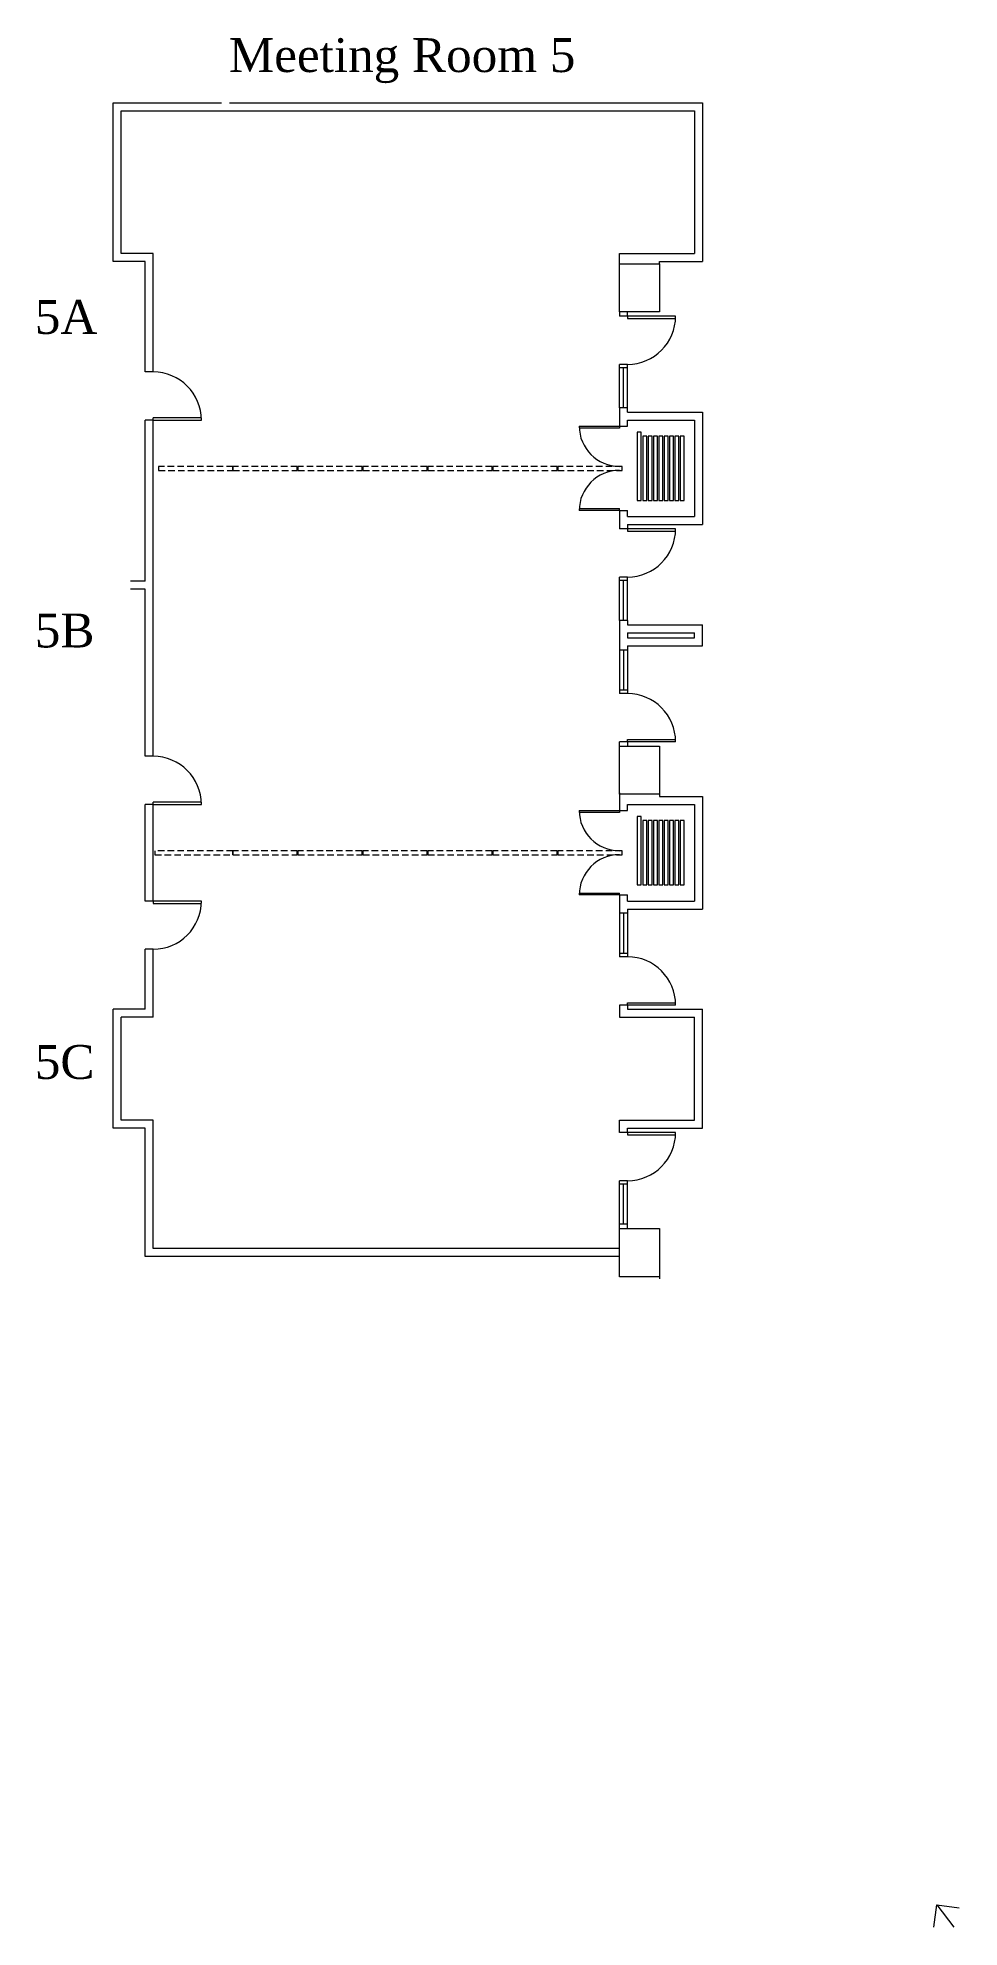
# Model space of a CAD drawing. Header units: inches. Extents: x 2714 to 6062, y -2184 to 3027.
# Drawn here: x 2714 to 3402, y 1617 to 3027 of the extents above; entities outside this region: 2.
import ezdxf

# ---------------------------------------------------------------- set-up
doc = ezdxf.new("R2010")
doc.units = ezdxf.units.IN
doc.header["$LTSCALE"] = 19.2
doc.header["$MEASUREMENT"] = 0
for name, pattern in [('Dash Style-10', [0.711136, 0.355453, -0.050812, 0.050812, -0.050812, 0.050812, -0.050812, 0.050812, -0.050812]), ('Dash Style-11', [0.812759, 0.355453, -0.050812, 0.050812, -0.050812, 0.050812, -0.050812, 0.050812, -0.050812, 0.050812, -0.050812]), ('Dash Style-4', [0.380859, 0.253906, -0.126953]), ('Dash Style-8', [0.177765, 0.126953, -0.050812]), ('Dash Style-9', [0.629654, 0.355453, -0.101547, 0.071106, -0.101547])]:
    doc.linetypes.add(name, pattern=pattern)
doc.layers.get('0').update_dxf_attribs({"color": 4, "lineweight": 15})
for name, color, linetype, lineweight in [('04FIREPART', 6, 'Continuous', 15), ('04MATCH', 21, 'Continuous', 15), ('A-WALL-FULL_DEMO', 14, 'Continuous', 15), ('ARDOOR', 5, 'Continuous', 15), ('ARDOOR-I', 5, 'Continuous', 15), ('ARWALL', 7, 'Continuous', 15), ('COLUMN', 6, 'Continuous', 15), ('CORE', 7, 'Continuous', 15), ('None', 7, 'Continuous', 5)]:
    doc.layers.add(name, color=color, linetype=linetype, lineweight=lineweight)
doc.layers.get('0').freeze()
doc.styles.add('Arial', font='Arial')
doc.styles.add('Times New Roman (bold)', font='Times New Roman')

# ---------------------------------------------------------------- blocks, each defined once
blk = doc.blocks.new('Group-1')
at = {"color": 4, "linetype": 'Continuous', "lineweight": 15}
blk.add_line((310.821, -908.893), (323.537, -925.605), dxfattribs=at)
blk.add_lwpolyline([(308.537, -925.709), (310.821, -908.893), (327.637, -911.176)], dxfattribs=at)
blk = doc.blocks.new('Group-4-1')
at = {"layer": 'ARDOOR', "color": 7, "linetype": 'Continuous', "lineweight": 15}
for p, q in [((3111.25, 1304.011), (3111.25, 1268.011)), ((3111.25, 1304.011), (3113, 1304.011)), ((3113, 1268.054), (3113, 1304.011))]:
    blk.add_line(p, q, dxfattribs=at)
blk.add_arc((3111.25, 1304.011), 35.996, 270, 0, dxfattribs=at)
blk = doc.blocks.new('Group-5-1')
at = {"layer": 'ARDOOR', "color": 7, "linetype": 'Continuous', "lineweight": 15}
for p, q in [((2752.373, 1304.011), (2750.624, 1304.011)), ((2750.624, 1304.011), (2750.624, 1268.054)), ((2752.373, 1268.011), (2752.373, 1304.011))]:
    blk.add_line(p, q, dxfattribs=at)
blk.add_arc((2752.373, 1304.011), 35.996, 180, 270, dxfattribs=at)
blk = doc.blocks.new('Group-6-1')
at = {"layer": 'ARDOOR', "color": 7, "linetype": 'Continuous', "lineweight": 15}
for p, q in [((2824.377, 1304.011), (2824.377, 1268.011)), ((2824.377, 1304.011), (2826.126, 1304.011)), ((2826.126, 1268.054), (2826.126, 1304.011))]:
    blk.add_line(p, q, dxfattribs=at)
blk.add_arc((2824.377, 1304.011), 35.996, 270, 0, dxfattribs=at)
blk = doc.blocks.new('Group-7-1')
at = {"layer": 'ARDOOR', "color": 7, "linetype": 'Continuous', "lineweight": 15}
for p, q in [((3105.289, 956), (3105.289, 985.964)), ((3106.747, 986), (3106.747, 956)), ((3106.747, 956), (3105.289, 956))]:
    blk.add_line(p, q, dxfattribs=at)
blk.add_arc((3106.747, 956), 29.997, 90, 180, dxfattribs=at)
blk = doc.blocks.new('Group-8-1')
at = {"layer": 'ARDOOR', "color": 7, "linetype": 'Continuous', "lineweight": 15}
for p, q in [((3043.747, 956), (3043.747, 986)), ((3045.205, 985.964), (3045.205, 956)), ((3043.747, 956), (3045.205, 956))]:
    blk.add_line(p, q, dxfattribs=at)
blk.add_arc((3043.747, 956), 29.997, 0, 90, dxfattribs=at)
blk = doc.blocks.new('Group-9-1')
at = {"layer": 'ARDOOR', "color": 7, "linetype": 'Continuous', "lineweight": 15}
for p, q in [((3030.122, 950), (3028.372, 950)), ((3028.372, 950), (3028.372, 914.043)), ((3030.122, 914), (3030.122, 950))]:
    blk.add_line(p, q, dxfattribs=at)
blk.add_arc((3030.122, 950), 35.997, 180, 270, dxfattribs=at)
blk = doc.blocks.new('Group-10-1')
at = {"layer": 'ARDOOR', "color": 7, "linetype": 'Continuous', "lineweight": 15}
for p, q in [((3188.875, 950), (3187.125, 950)), ((3187.125, 950), (3187.125, 914.043)), ((3188.875, 914), (3188.875, 950))]:
    blk.add_line(p, q, dxfattribs=at)
blk.add_arc((3188.875, 950), 35.996, 180, 270, dxfattribs=at)
blk = doc.blocks.new('Group-11-1')
at = {"layer": 'ARDOOR', "color": 7, "linetype": 'Continuous', "lineweight": 15}
for p, q in [((2871.125, 950), (2872.875, 950)), ((2871.125, 914), (2871.125, 950)), ((2872.875, 950), (2872.875, 914.043))]:
    blk.add_line(p, q, dxfattribs=at)
blk.add_arc((2871.125, 950), 35.996, 270, 0, dxfattribs=at)
blk = doc.blocks.new('Group-12-1')
at = {"layer": 'ARDOOR', "color": 7, "linetype": 'Continuous', "lineweight": 15}
for p, q in [((2674.748, 950), (2676.498, 950)), ((2674.748, 914), (2674.748, 950)), ((2676.498, 950), (2676.498, 914.043))]:
    blk.add_line(p, q, dxfattribs=at)
blk.add_arc((2674.748, 950), 35.996, 270, 0, dxfattribs=at)
blk = doc.blocks.new('Group-13-1')
at = {"layer": 'ARDOOR', "color": 7, "linetype": 'Continuous', "lineweight": 15}
for p, q in [((2579.625, 950), (2577.875, 950)), ((2577.875, 950), (2577.875, 914.043)), ((2579.625, 914), (2579.625, 950))]:
    blk.add_line(p, q, dxfattribs=at)
blk.add_arc((2579.625, 950), 35.996, 180, 270, dxfattribs=at)
blk = doc.blocks.new('Group-14-1')
at = {"layer": 'ARDOOR', "color": 7, "linetype": 'Continuous', "lineweight": 15}
for p, q in [((2756.873, 956), (2756.873, 986)), ((2758.331, 985.964), (2758.331, 956)), ((2756.873, 956), (2758.331, 956))]:
    blk.add_line(p, q, dxfattribs=at)
blk.add_arc((2756.873, 956), 29.997, 0, 90, dxfattribs=at)
blk = doc.blocks.new('Group-15-1')
at = {"layer": 'ARDOOR', "color": 7, "linetype": 'Continuous', "lineweight": 15}
for p, q in [((2818.415, 956), (2818.415, 985.964)), ((2819.873, 986), (2819.873, 956)), ((2819.873, 956), (2818.415, 956))]:
    blk.add_line(p, q, dxfattribs=at)
blk.add_arc((2819.873, 956), 29.997, 90, 180, dxfattribs=at)
blk = doc.blocks.new('B$3036-0')
at = {"layer": 'CORE', "color": 7, "linetype": 'Continuous', "lineweight": 15}
blk.add_lwpolyline([(-15, -18), (-15, 18), (15, 18), (15, -18)], close=True, dxfattribs=at)
blk = doc.blocks.new('Group-16-1')
at = {"layer": 'ARDOOR', "color": 7, "linetype": 'Continuous', "lineweight": 15}
for p, q in [((2508, 956), (2511.125, 956)), ((2508, 950), (2511.125, 950)), ((2511.125, 950), (2511.125, 956)), ((2511.125, 956), (2541.125, 956)), ((2511.125, 953), (2541.125, 953)), ((2511.125, 950), (2541.125, 950)), ((2541.125, 950), (2541.125, 956)), ((2541.125, 956), (2543.625, 956)), ((2541.125, 950), (2543.625, 950)), ((2543.625, 950), (2543.625, 956)), ((2713.248, 956), (2710.748, 956)), ((2710.748, 950), (2710.748, 956)), ((2713.248, 950), (2710.748, 950)), ((2713.248, 950), (2713.248, 956)), ((2743.248, 956), (2713.248, 956)), ((2743.248, 953), (2713.248, 953)), ((2743.248, 950), (2713.248, 950)), ((2868, 956), (2871.125, 956)), ((2871.125, 950), (2868, 950)), ((2871.125, 950), (2871.125, 956)), ((2909.625, 956), (2907.125, 956)), ((2907.125, 950), (2907.125, 956)), ((2909.625, 950), (2907.125, 950)), ((2909.625, 950), (2909.625, 956)), ((2939.625, 956), (2909.625, 956)), ((2939.625, 953), (2909.625, 953)), ((2939.625, 950), (2909.625, 950)), ((2961.622, 956), (2991.622, 956)), ((2961.622, 953), (2991.622, 953)), ((2961.622, 950), (2991.622, 950)), ((2991.622, 950), (2991.622, 956)), ((2991.622, 956), (2994.122, 956)), ((2991.622, 950), (2994.122, 950)), ((2994.122, 950), (2994.122, 956)), ((3120.375, 956), (3150.375, 956)), ((3120.375, 953), (3150.375, 953)), ((3120.375, 950), (3150.375, 950)), ((3150.375, 950), (3150.375, 956)), ((3150.375, 956), (3152.875, 956)), ((3150.375, 950), (3152.875, 950)), ((3152.875, 950), (3152.875, 956)), ((3192, 956), (3188.875, 956)), ((3188.875, 950), (3188.875, 956)), ((3188.875, 950), (3192, 950))]:
    blk.add_line(p, q, dxfattribs=at)
at = {"layer": 'ARDOOR-I', "color": 7, "linetype": 'Dash Style-4', "lineweight": 15}
for points in [[(2786.873, 1244.5), (2789.873, 1244.5), (2789.873, 1302.808), (2786.873, 1302.808)], [(3073.747, 1244.5), (3076.747, 1244.5), (3076.747, 1300.041), (3073.747, 1300.041)], [(2786.873, 1196.5), (2789.873, 1196.5), (2789.873, 1244.5), (2786.873, 1244.5)], [(3073.747, 1196.5), (3076.747, 1196.5), (3076.747, 1244.5), (3073.747, 1244.5)], [(2786.873, 1148), (2789.873, 1148), (2789.873, 1196), (2786.873, 1196)], [(3073.747, 1148), (3076.747, 1148), (3076.747, 1196), (3073.747, 1196)], [(2786.873, 1099.5), (2789.873, 1099.5), (2789.873, 1147.5), (2786.873, 1147.5)], [(3073.747, 1099.5), (3076.747, 1099.5), (3076.747, 1147.5), (3073.747, 1147.5)], [(2786.873, 1051), (2789.873, 1051), (2789.873, 1099), (2786.873, 1099)], [(3073.747, 1051), (3076.747, 1051), (3076.747, 1099), (3073.747, 1099)], [(2786.873, 1002.5), (2789.873, 1002.5), (2789.873, 1050.5), (2786.873, 1050.5)], [(3073.747, 1002.5), (3076.747, 1002.5), (3076.747, 1050.5), (3073.747, 1050.5)], [(2786.873, 954), (2789.873, 954), (2789.873, 1002), (2786.873, 1002)], [(3073.747, 954), (3076.747, 954), (3076.747, 1002), (3073.747, 1002)]]:
    blk.add_lwpolyline(points, close=True, dxfattribs=at)
at = {"layer": 'ARDOOR-I', "color": 7, "linetype": 'Continuous', "lineweight": 15}
for points in [[(2764.375, 942.607), (2764.375, 939.607), (2815.402, 939.607), (2815.402, 942.607)], [(2764.375, 938.607), (2764.375, 935.607), (2812.375, 935.607), (2812.375, 938.607)], [(2764.375, 934.607), (2764.375, 931.607), (2812.375, 931.607), (2812.375, 934.607)], [(3051.248, 942.607), (3051.248, 939.607), (3102.275, 939.607), (3102.275, 942.607)], [(3051.248, 938.607), (3051.248, 935.607), (3099.248, 935.607), (3099.248, 938.607)], [(3051.248, 934.607), (3051.248, 931.607), (3099.248, 931.607), (3099.248, 934.607)], [(2764.375, 930.607), (2764.375, 927.607), (2812.375, 927.607), (2812.375, 930.607)], [(2764.375, 926.607), (2764.375, 923.607), (2812.375, 923.607), (2812.375, 926.607)], [(2764.375, 922.607), (2764.375, 919.607), (2812.375, 919.607), (2812.375, 922.607)], [(2764.375, 918.607), (2764.375, 915.607), (2812.375, 915.607), (2812.375, 918.607)], [(3051.248, 930.607), (3051.248, 927.607), (3099.248, 927.607), (3099.248, 930.607)], [(3051.248, 926.607), (3051.248, 923.607), (3099.248, 923.607), (3099.248, 926.607)], [(3051.248, 922.607), (3051.248, 919.607), (3099.248, 919.607), (3099.248, 922.607)], [(3051.248, 918.607), (3051.248, 915.607), (3099.248, 915.607), (3099.248, 918.607)], [(2764.375, 914.607), (2764.375, 911.607), (2812.375, 911.607), (2812.375, 914.607)], [(2764.375, 910.607), (2764.375, 907.607), (2812.375, 907.607), (2812.375, 910.607)], [(3051.248, 914.607), (3051.248, 911.607), (3099.248, 911.607), (3099.248, 914.607)], [(3051.248, 910.607), (3051.248, 907.607), (3099.248, 907.607), (3099.248, 910.607)]]:
    blk.add_lwpolyline(points, close=True, dxfattribs=at)
at = {"layer": 'ARWALL', "color": 7, "linetype": 'Continuous', "lineweight": 15}
for p, q in [((2582.75, 1310.011), (2582.75, 1334.011)), ((2582.75, 1334.011), (2671.623, 1334.011)), ((2588.75, 1304.011), (2588.75, 1328.011)), ((2588.75, 1328.011), (2665.623, 1328.011)), ((2665.623, 1304.011), (2665.623, 1328.011)), ((2671.623, 1310.011), (2671.623, 1334.011)), ((3229.625, 1334.011), (3348.006, 1334.011)), ((3229.625, 1310.011), (3229.625, 1334.011)), ((3235.625, 1328.011), (3342.006, 1328.011)), ((3235.625, 1304.011), (3235.625, 1328.011)), ((3342.006, 1328.011), (3342.006, 900)), ((3348.006, 1334.011), (3348.006, 1253)), ((2985, 1310.011), (2985, 1321.011)), ((2991, 1310.011), (2991, 1321.011)), ((2487, 1310.011), (2582.75, 1310.011)), ((2487, 956), (2487, 1310.011)), ((2493, 1304.011), (2588.75, 1304.011)), ((2493, 956), (2493, 1304.011)), ((2665.623, 1304.011), (2716.373, 1304.011)), ((2671.623, 1310.011), (2716.373, 1310.011)), ((2716.373, 1304.011), (2716.373, 1310.011)), ((2752.373, 1310.011), (2824.377, 1310.011)), ((2752.373, 1304.011), (2752.373, 1310.011)), ((2752.373, 1304.011), (2824.377, 1304.011)), ((2824.377, 1304.011), (2824.377, 1310.011)), ((2860.377, 1310.011), (2985, 1310.011)), ((2860.377, 1304.011), (2860.377, 1310.011)), ((2860.377, 1304.011), (3111.25, 1304.011)), ((2991, 1310.011), (3111.25, 1310.011)), ((3111.25, 1304.011), (3111.25, 1310.011)), ((3147.25, 1310.011), (3229.625, 1310.011)), ((3147.25, 1304.011), (3147.25, 1310.011)), ((3147.25, 1304.011), (3235.625, 1304.011)), ((3348.006, 1247.011), (3348.006, 894)), ((2579.625, 950), (2579.625, 956)), ((2579.625, 956), (2588.75, 956)), ((2579.625, 950), (2582.75, 950)), ((2582.75, 950), (2582.75, 894)), ((2588.75, 956), (2588.75, 900)), ((2674.748, 956), (2665.623, 956)), ((2665.623, 956), (2665.623, 900)), ((2674.748, 950), (2671.623, 950)), ((2671.623, 950), (2671.623, 894)), ((2674.748, 950), (2674.748, 956)), ((2756.873, 956), (2743.248, 956)), ((2743.248, 950), (2743.248, 956)), ((2746.373, 950), (2743.248, 950)), ((2746.373, 950), (2746.373, 894)), ((2752.373, 950), (2756.873, 950)), ((2752.373, 950), (2752.373, 899.989)), ((2756.873, 956), (2756.873, 950)), ((2819.873, 956), (2819.873, 950.011)), ((2833.115, 956), (2819.873, 956)), ((2819.873, 950.011), (2824.377, 950.011)), ((2824.377, 950.011), (2824.377, 899.989)), ((2961.622, 956), (2939.625, 956)), ((2939.625, 950), (2939.625, 956)), ((2942.75, 950), (2939.625, 950)), ((2942.75, 950), (2942.75, 894)), ((2952.497, 950), (2948.75, 950)), ((2948.75, 950), (2948.75, 900)), ((2952.497, 950), (2952.497, 900)), ((2958.497, 950), (2958.497, 894)), ((2961.622, 950), (2958.497, 950)), ((2961.622, 950), (2961.622, 956)), ((3030.122, 950), (3030.122, 956)), ((3043.747, 956), (3030.122, 956)), ((3033.247, 950), (3030.122, 950)), ((3033.247, 950), (3033.247, 894)), ((3039.247, 950), (3039.247, 899.989)), ((3039.247, 950), (3043.747, 950)), ((3043.747, 956), (3043.747, 950)), ((3106.747, 956), (3106.747, 950.011)), ((3120.375, 956), (3106.747, 956)), ((3106.747, 950.011), (3111.25, 950.011)), ((3111.25, 950.011), (3111.25, 899.989)), ((3117.25, 950), (3120.375, 950)), ((3117.25, 950), (3117.25, 894)), ((3120.375, 950), (3120.375, 956)), ((3228, 956), (3235.625, 956)), ((3235.625, 956), (3235.625, 900)), ((2472, 926), (2470.375, 926)), ((2830.377, 926), (2830.377, 894)), ((2832, 926), (2830.377, 926)), ((3228, 926), (3229.625, 926)), ((3229.625, 926), (3229.625, 894)), ((2582.75, 894), (2671.623, 894)), ((2588.75, 900), (2665.623, 900)), ((2830.377, 894), (2746.373, 894)), ((2824.377, 899.989), (2752.373, 899.989)), ((2814.375, 900), (2762.375, 900)), ((2942.75, 894), (2958.497, 894)), ((2948.75, 900), (2952.497, 900)), ((3117.25, 894), (3033.247, 894)), ((3111.25, 899.989), (3039.247, 899.989)), ((3101.248, 900), (3049.248, 900)), ((3348.006, 894), (3229.625, 894)), ((3342.006, 900), (3235.625, 900))]:
    blk.add_line(p, q, dxfattribs=at)
at = {"layer": 'ARDOOR', "color": 7}
for name in ['Group-5-1', 'Group-6-1', 'Group-4-1', 'Group-14-1', 'Group-15-1', 'Group-8-1', 'Group-7-1', 'Group-13-1', 'Group-12-1', 'Group-11-1', 'Group-9-1', 'Group-10-1']:
    blk.add_blockref(name, (0, 0), dxfattribs=at)
at = {"layer": 'COLUMN', "color": 7, "rotation": 90}
for p in [(2490, 941), (2850, 941), (3210, 941)]:
    blk.add_blockref('B$3036-0', p, dxfattribs=at)
blk = doc.blocks.new('2H-0')
at = {"layer": 'None', "color": 7}
blk.add_blockref('Group-16-1', (0, 0), dxfattribs=at)
blk = doc.blocks.new('FRSEPLBL')
at = {"color": 4, "linetype": 'Continuous', "lineweight": 15}
for p, q in [((6663.8, 437), (6805.8, 437)), ((6663.8, 314), (6805.8, 314)), ((6663.8, 197), (6805.8, 197)), ((6663.8, 125), (6805.8, 125))]:
    blk.add_line(p, q, dxfattribs=at)
at = {"color": 4, "linetype": 'Dash Style-8', "lineweight": 15}
blk.add_lwpolyline([(6285.5, 437.4), (6635.9, 437.4)], dxfattribs=at)
at = {"color": 4, "linetype": 'Dash Style-9', "lineweight": 15}
blk.add_lwpolyline([(6285.5, 314.4), (6635.9, 314.4)], dxfattribs=at)
at = {"color": 4, "linetype": 'Dash Style-10', "lineweight": 15}
blk.add_lwpolyline([(6285.5, 197.4), (6635.9, 197.4)], dxfattribs=at)
at = {"color": 4, "linetype": 'Dash Style-11', "lineweight": 15}
blk.add_lwpolyline([(6285.5, 125.4), (6635.9, 125.4)], dxfattribs=at)
at = {"color": 7, "attachment_point": 1, "line_spacing_factor": 0.96736, "style": 'Arial'}
for s, insert, char_height in [('1 HR CORRIDOR', (6820.5, 449.2), 21.962), ('SEPARATION', (6820.5, 406.2), 21.96), ('1 HR OCCUPANCY', (6820.5, 326.2), 21.962), ('SEPARATION', (6820.5, 283.2), 21.96), ('2 HR FIRE', (6820.5, 209.2), 21.96), ('3 HR FIRE', (6820.5, 137.2), 21.96)]:
    blk.add_mtext(s, dxfattribs=dict(at, insert=insert, char_height=char_height))
blk = doc.blocks.new('Group-2-1')
at = {"color": 4, "linetype": 'Continuous', "lineweight": 15}
blk.add_line((1212.071, -918.324), (1193.288, -927.715), dxfattribs=at)
blk.add_lwpolyline([(1195.972, -912.957), (1212.071, -918.324), (1206.705, -934.424)], dxfattribs=at)

msp = doc.modelspace()

# ---------------------------------------------------------------- block references
at = {"layer": '04FIREPART', "color": 7}
msp.add_blockref('FRSEPLBL', (-1032.5, -2299.1), dxfattribs=at)
at = {"layer": '04MATCH', "color": 7}
for name in ['Group-1', 'Group-2-1']:
    msp.add_blockref(name, (3074.5, 2542.2), dxfattribs=at)
at = {"layer": 'COLUMN', "color": 7, "rotation": 90}
msp.add_blockref('2H-0', (4104.4, -370), dxfattribs=at)

# ---------------------------------------------------------------- texts
at = {"layer": 'A-WALL-FULL_DEMO', "color": 7, "attachment_point": 1, "line_spacing_factor": 1.049861, "style": 'Times New Roman (bold)'}
for s, insert, char_height in [('Meeting Room 5', (2856.8, 3026.3), 25.278), ('5A', (2712, 2830.9), 25.28), ('5B', (2712, 2596.9), 25.28), ('5C', (2712, 2274.9), 25.28)]:
    msp.add_mtext(s, dxfattribs=dict(at, insert=insert, char_height=char_height))

doc.saveas('drawing.dxf')
